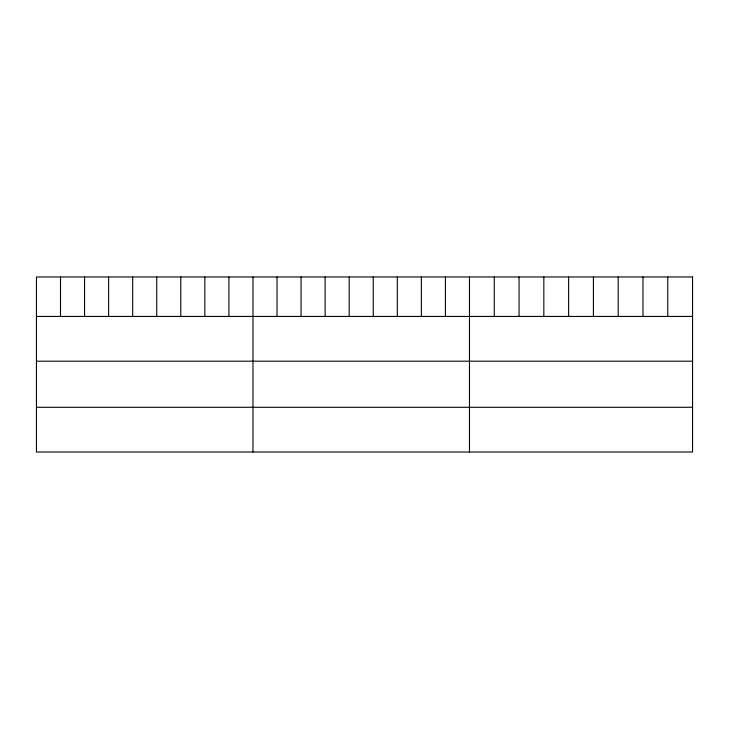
<?xml version="1.0" encoding="UTF-8"?>
<svg xmlns="http://www.w3.org/2000/svg" width="729" height="729" viewBox="0 0 729 729"><rect width="100%" height="100%" fill="white"/><g stroke="black" fill="none" stroke-linecap="round" stroke-linejoin="round"><path stroke-width="1.09" d="M36.45 316.441L692.55 316.441M36.45 361.183L692.55 361.183M36.45 407.283L692.55 407.283M667.764 276.984L667.764 316.441M642.978 276.984L642.978 316.441M618.192 276.984L618.192 316.441M593.406 276.984L593.406 316.441M568.62 276.984L568.62 316.441M543.834 276.984L543.834 316.441M519.048 276.984L519.048 316.441M494.262 276.984L494.262 316.441M469.476 276.984L469.476 452.016M445.419 276.984L445.419 316.441M421.362 276.984L421.362 316.441M397.305 276.984L397.305 316.441M373.248 276.984L373.248 316.441M349.191 276.984L349.191 316.441M325.134 276.984L325.134 316.441M301.077 276.984L301.077 316.441M277.02 276.984L277.02 316.441M252.963 276.984L252.963 452.016M228.906 276.984L228.906 316.441M204.849 276.984L204.849 316.441M180.792 276.984L180.792 316.441M156.735 276.984L156.735 316.441M132.678 276.984L132.678 316.441M108.621 276.984L108.621 316.441M84.564 276.984L84.564 316.441M60.507 276.984L60.507 316.441M692.55 276.984L36.45 276.984L36.45 452.016L692.55 452.016L692.55 276.984"/></g></svg>
